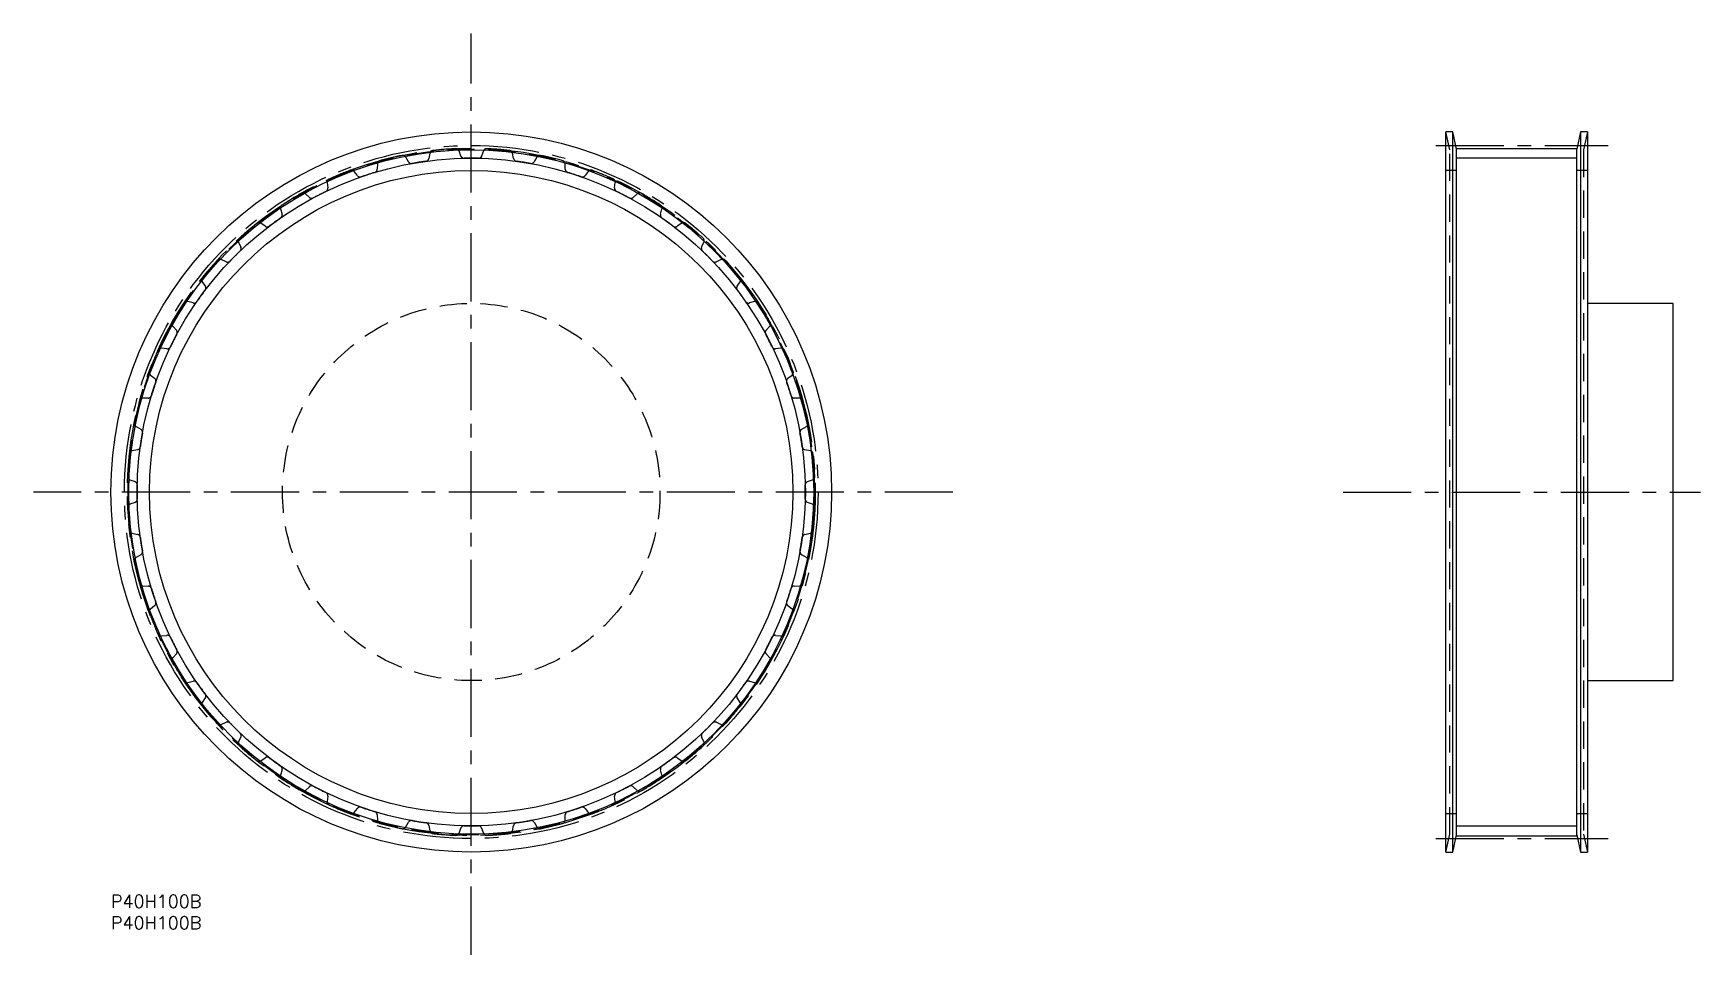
# Model space of a CAD drawing. Extents: x -18 to 371, y -14 to 201.
import ezdxf

# ---------------------------------------------------------------- set-up
doc = ezdxf.new("R2010")
doc.units = 0
doc.header["$LTSCALE"] = 0.5
for name, pattern in [('CENTER', [50.8, 31.75, -6.35, 6.35, -6.35]), ('DASHED', [19.05, 12.7, -6.35]), ('PHANTOM', [63.5, 31.75, -6.35, 6.35, -6.35, 6.35, -6.35])]:
    doc.linetypes.add(name, pattern=pattern)
for name, color, linetype in [('MSM_CENTER', 1, 'CENTER'), ('MSM_CONTINUOUS', 7, 'CONTINUOUS'), ('MSM_DASHED', 4, 'DASHED'), ('MSM_IMAGINARY', 6, 'PHANTOM'), ('MSM_NARROW', 5, 'CONTINUOUS'), ('MSM_PART_NUMBER', 7, 'CONTINUOUS')]:
    doc.layers.add(name, color=color, linetype=linetype)
doc.styles.get("Standard").update_dxf_attribs({"font": 'txt.shx', "height": 3, "bigfont": 'bigfont.shx'})

msp = doc.modelspace()

# ---------------------------------------------------------------- linework, layer by layer
at = {"layer": 'MSM_CENTER'}
for p, q in [((84, -13.92), (84, 201)), ((308.84, 174.85), (349.06, 174.85)), ((196.26, 94), (-18.08, 94)), ((287.22, 94), (370.59, 94)), ((308.84, 13.15), (349.06, 13.15))]:
    msp.add_line(p, q, dxfattribs=at)
msp.add_circle((84, 94), 80.85, dxfattribs=at)
at = {"layer": 'MSM_CONTINUOUS'}
for p, q in [((312.82, 178), (311.19, 178)), ((311.19, 10), (311.19, 178)), ((313.69, 174), (312.82, 178)), ((312.82, 10), (312.82, 178)), ((342.55, 178), (341.69, 174)), ((344.19, 178), (342.55, 178)), ((342.55, 178), (342.55, 10)), ((344.19, 178), (344.19, 10)), ((313.69, 13.84), (313.69, 174.16)), ((313.69, 174.16), (341.69, 174.16)), ((341.69, 13.84), (341.69, 174.16)), ((364.19, 138), (344.19, 138)), ((364.19, 50), (364.19, 138)), ((344.19, 50), (364.19, 50)), ((312.82, 10), (313.69, 14)), ((313.69, 13.84), (341.69, 13.84)), ((341.69, 14), (342.55, 10)), ((311.19, 10), (312.82, 10)), ((342.55, 10), (344.19, 10))]:
    msp.add_line(p, q, dxfattribs=at)
for radius in [84, 79.83, 75]:
    msp.add_circle((84, 94), radius, dxfattribs=at)
at = {"layer": 'MSM_DASHED'}
for p, q in [((312.09, 173.83), (311.19, 178)), ((344.19, 178), (343.29, 173.83)), ((69.35, 171.04), (68.74, 172.13)), ((74.37, 173.02), (74.13, 171.8)), ((81.58, 172.38), (81.15, 173.56)), ((86.85, 173.56), (86.42, 172.38)), ((93.87, 171.8), (93.63, 173.02)), ((99.26, 172.13), (98.65, 171.04)), ((312.09, 14.17), (312.09, 173.83)), ((343.29, 173.83), (343.29, 14.17)), ((57.47, 167.8), (56.71, 168.78)), ((62.12, 170.54), (62.08, 169.3)), ((105.92, 169.3), (105.88, 170.54)), ((111.29, 168.78), (110.53, 167.8)), ((313.69, 169), (311.19, 169)), ((344.19, 169), (341.69, 169)), ((46.26, 162.74), (45.34, 163.59)), ((50.42, 166.18), (50.57, 164.94)), ((117.43, 164.94), (117.58, 166.18)), ((122.66, 163.59), (121.74, 162.74)), ((39.54, 160.04), (39.89, 158.84)), ((128.11, 158.84), (128.46, 160.04)), ((35.97, 155.99), (34.93, 156.69)), ((133.07, 156.69), (132.03, 155.99)), ((29.76, 152.27), (30.29, 151.14)), ((137.71, 151.14), (138.24, 152.27)), ((26.86, 147.71), (25.73, 148.24)), ((142.27, 148.24), (141.14, 147.71)), ((21.31, 143.07), (22.01, 142.03)), ((145.99, 142.03), (146.69, 143.07)), ((19.16, 138.11), (17.96, 138.46)), ((150.04, 138.46), (148.84, 138.11)), ((14.41, 132.66), (15.26, 131.74)), ((152.74, 131.74), (153.59, 132.66)), ((13.06, 127.43), (11.82, 127.58)), ((156.18, 127.58), (154.94, 127.43)), ((9.22, 121.29), (10.2, 120.53)), ((157.8, 120.53), (158.78, 121.29)), ((8.7, 115.92), (7.46, 115.88)), ((160.54, 115.88), (159.3, 115.92)), ((5.87, 109.26), (6.96, 108.65)), ((161.04, 108.65), (162.13, 109.26)), ((6.2, 103.87), (4.98, 103.63)), ((163.02, 103.63), (161.8, 103.87)), ((4.44, 96.85), (5.62, 96.42)), ((162.38, 96.42), (163.56, 96.85)), ((5.62, 91.58), (4.44, 91.15)), ((163.56, 91.15), (162.38, 91.58)), ((4.98, 84.37), (6.2, 84.13)), ((161.8, 84.13), (163.02, 84.37)), ((6.96, 79.35), (5.87, 78.74)), ((162.13, 78.74), (161.04, 79.35)), ((7.46, 72.12), (8.7, 72.08)), ((159.3, 72.08), (160.54, 72.12)), ((10.2, 67.47), (9.22, 66.71)), ((158.78, 66.71), (157.8, 67.47)), ((11.82, 60.42), (13.06, 60.57)), ((154.94, 60.57), (156.18, 60.42)), ((15.26, 56.26), (14.41, 55.34)), ((153.59, 55.34), (152.74, 56.26)), ((17.96, 49.54), (19.16, 49.89)), ((148.84, 49.89), (150.04, 49.54)), ((22.01, 45.97), (21.31, 44.93)), ((146.69, 44.93), (145.99, 45.97)), ((25.73, 39.76), (26.86, 40.29)), ((141.14, 40.29), (142.27, 39.76)), ((30.29, 36.86), (29.76, 35.73)), ((138.24, 35.73), (137.71, 36.86)), ((34.93, 31.31), (35.97, 32.01)), ((132.03, 32.01), (133.07, 31.31)), ((39.89, 29.16), (39.54, 27.96)), ((128.46, 27.96), (128.11, 29.16)), ((45.34, 24.41), (46.26, 25.26)), ((121.74, 25.26), (122.66, 24.41)), ((50.57, 23.06), (50.42, 21.82)), ((56.71, 19.22), (57.47, 20.2)), ((110.53, 20.2), (111.29, 19.22)), ((117.58, 21.82), (117.43, 23.06)), ((62.08, 18.7), (62.12, 17.46)), ((68.74, 15.87), (69.35, 16.96)), ((74.13, 16.2), (74.37, 14.98)), ((81.15, 14.44), (81.58, 15.62)), ((86.42, 15.62), (86.85, 14.44)), ((93.63, 14.98), (93.87, 16.2)), ((98.65, 16.96), (99.26, 15.87)), ((105.88, 17.46), (105.92, 18.7)), ((311.19, 19), (313.69, 19)), ((341.69, 19), (344.19, 19)), ((311.19, 10), (312.09, 14.17)), ((343.29, 14.17), (344.19, 10))]:
    msp.add_line(p, q, dxfattribs=at)
for radius in [80, 44]:
    msp.add_circle((84, 94), radius, dxfattribs=at)
for centre, radius, start, end in [((62.92, 170.52), 0.8, 105.3998, 178), ((84, 94), 80.17, 101.6002, 105.3998), ((68.04, 171.74), 0.8, 29, 101.6002), ((70.05, 171.43), 0.8, 209, 280.2163), ((84, 94), 77.87, 97.7837, 100.2163), ((73.34, 171.95), 0.8, 277.7837, 349), ((75.15, 172.87), 0.8, 96.3998, 169), ((84, 94), 80.17, 92.6002, 96.3998), ((80.4, 173.28), 0.8, 20, 92.6002), ((82.33, 172.66), 0.8, 200, 271.2163), ((84, 94), 77.87, 88.7837, 91.2163), ((85.67, 172.66), 0.8, 268.7837, 340), ((87.6, 173.28), 0.8, 87.3998, 160), ((84, 94), 80.17, 83.6002, 87.3998), ((92.85, 172.87), 0.8, 11, 83.6002), ((94.66, 171.95), 0.8, 191, 262.2163), ((84, 94), 77.87, 79.7837, 82.2163), ((97.95, 171.43), 0.8, 259.7837, 331), ((99.96, 171.74), 0.8, 78.3998, 151), ((84, 94), 80.17, 74.6002, 78.3998), ((105.08, 170.52), 0.8, 2, 74.6002), ((84, 94), 80.17, 110.6002, 114.3998), ((56.08, 168.29), 0.8, 38, 110.6002), ((58.11, 168.29), 0.8, 218, 289.2163), ((84, 94), 77.87, 106.7837, 109.2163), ((61.28, 169.32), 0.8, 286.7837, 358), ((106.72, 169.32), 0.8, 182, 253.2163), ((84, 94), 77.87, 70.7837, 73.2163), ((109.89, 168.29), 0.8, 250.7837, 322), ((111.92, 168.29), 0.8, 69.3998, 142), ((84, 94), 80.17, 65.6002, 69.3998), ((84, 94), 80.17, 119.6002, 123.3998), ((44.8, 163.01), 0.8, 47, 119.6002), ((84, 94), 77.87, 115.7837, 118.2163), ((49.78, 164.84), 0.8, 295.7837, 7), ((51.21, 166.28), 0.8, 114.3998, 187), ((116.79, 166.28), 0.8, 353, 65.6002), ((118.22, 164.84), 0.8, 173, 244.2163), ((84, 94), 77.87, 61.7837, 64.2163), ((123.2, 163.01), 0.8, 60.3998, 133), ((84, 94), 80.17, 56.6002, 60.3998), ((40.31, 160.26), 0.8, 123.3998, 196), ((46.8, 163.33), 0.8, 227, 298.2163), ((121.2, 163.33), 0.8, 241.7837, 313), ((127.69, 160.26), 0.8, 344, 56.6002), ((84, 94), 80.17, 128.6002, 132.3998), ((34.49, 156.03), 0.8, 56, 128.6002), ((36.42, 156.65), 0.8, 236, 307.2163), ((84, 94), 77.87, 124.7837, 127.2163), ((39.12, 158.62), 0.8, 304.7837, 16), ((128.88, 158.62), 0.8, 164, 235.2163), ((84, 94), 77.87, 52.7837, 55.2163), ((131.58, 156.65), 0.8, 232.7837, 304), ((133.51, 156.03), 0.8, 51.3998, 124), ((84, 94), 80.17, 47.6002, 51.3998), ((30.48, 152.61), 0.8, 132.3998, 205), ((137.52, 152.61), 0.8, 335, 47.6002), ((84, 94), 80.17, 137.6002, 141.3998), ((25.39, 147.52), 0.8, 65, 137.6002), ((27.2, 148.44), 0.8, 245, 316.2163), ((84, 94), 77.87, 133.7837, 136.2163), ((29.56, 150.8), 0.8, 313.7837, 25), ((138.44, 150.8), 0.8, 155, 226.2163), ((84, 94), 77.87, 43.7837, 46.2163), ((140.8, 148.44), 0.8, 223.7837, 295), ((142.61, 147.52), 0.8, 42.3998, 115), ((84, 94), 80.17, 38.6002, 42.3998), ((21.97, 143.51), 0.8, 141.3998, 214), ((146.03, 143.51), 0.8, 326, 38.6002), ((84, 94), 77.87, 142.7837, 145.2163), ((21.35, 141.58), 0.8, 322.7837, 34), ((146.65, 141.58), 0.8, 146, 217.2163), ((84, 94), 77.87, 34.7837, 37.2163), ((84, 94), 80.17, 146.6002, 150.3998), ((17.74, 137.69), 0.8, 74, 146.6002), ((19.38, 138.88), 0.8, 254, 325.2163), ((148.62, 138.88), 0.8, 214.7837, 286), ((150.26, 137.69), 0.8, 33.3998, 106), ((84, 94), 80.17, 29.6002, 33.3998), ((14.99, 133.2), 0.8, 150.3998, 223), ((153.01, 133.2), 0.8, 317, 29.6002), ((84, 94), 77.87, 151.7837, 154.2163), ((14.67, 131.2), 0.8, 331.7837, 43), ((153.33, 131.2), 0.8, 137, 208.2163), ((84, 94), 77.87, 25.7837, 28.2163), ((84, 94), 80.17, 155.6002, 159.3998), ((11.72, 126.79), 0.8, 83, 155.6002), ((13.16, 128.22), 0.8, 263, 334.2163), ((154.84, 128.22), 0.8, 205.7837, 277), ((156.28, 126.79), 0.8, 24.3998, 97), ((84, 94), 80.17, 20.6002, 24.3998), ((9.71, 121.92), 0.8, 159.3998, 232), ((9.71, 119.89), 0.8, 340.7837, 52), ((158.29, 119.89), 0.8, 128, 199.2163), ((158.29, 121.92), 0.8, 308, 20.6002), ((84, 94), 77.87, 160.7837, 163.2163), ((84, 94), 77.87, 16.7837, 19.2163), ((84, 94), 80.17, 164.6002, 168.3998), ((7.48, 115.08), 0.8, 92, 164.6002), ((8.68, 116.72), 0.8, 272, 343.2163), ((159.32, 116.72), 0.8, 196.7837, 268), ((160.52, 115.08), 0.8, 15.3998, 88), ((84, 94), 80.17, 11.6002, 15.3998), ((6.26, 109.96), 0.8, 168.3998, 241), ((161.74, 109.96), 0.8, 299, 11.6002), ((84, 94), 77.87, 169.7837, 172.2163), ((6.57, 107.95), 0.8, 349.7837, 61), ((161.43, 107.95), 0.8, 119, 190.2163), ((84, 94), 77.87, 7.7837, 10.2163), ((84, 94), 80.17, 173.6002, 177.3998), ((5.13, 102.85), 0.8, 101, 173.6002), ((6.05, 104.66), 0.8, 281, 352.2163), ((161.95, 104.66), 0.8, 187.7837, 259), ((162.87, 102.85), 0.8, 6.3998, 79), ((84, 94), 80.17, 2.6002, 6.3998), ((4.72, 97.6), 0.8, 177.3998, 250), ((163.28, 97.6), 0.8, 290, 2.6002), ((5.34, 95.67), 0.8, 358.7837, 70), ((84, 94), 77.87, 178.7837, 181.2163), ((162.66, 95.67), 0.8, 110, 181.2163), ((84, 94), 77.87, 358.7837, 1.2163), ((4.72, 90.4), 0.8, 110, 182.6002), ((84, 94), 80.17, 182.6002, 186.3998), ((5.34, 92.33), 0.8, 290, 1.2163), ((162.66, 92.33), 0.8, 178.7837, 250), ((163.28, 90.4), 0.8, 357.3998, 70), ((84, 94), 80.17, 353.6002, 357.3998), ((5.13, 85.15), 0.8, 186.3998, 259), ((6.05, 83.34), 0.8, 7.7837, 79), ((84, 94), 77.87, 187.7837, 190.2163), ((84, 94), 77.87, 349.7837, 352.2163), ((161.95, 83.34), 0.8, 101, 172.2163), ((162.87, 85.15), 0.8, 281, 353.6002), ((6.26, 78.04), 0.8, 119, 191.6002), ((84, 94), 80.17, 191.6002, 195.3998), ((6.57, 80.05), 0.8, 299, 10.2163), ((161.43, 80.05), 0.8, 169.7837, 241), ((84, 94), 80.17, 344.6002, 348.3998), ((161.74, 78.04), 0.8, 348.3998, 61), ((7.48, 72.92), 0.8, 195.3998, 268), ((8.68, 71.28), 0.8, 16.7837, 88), ((84, 94), 77.87, 196.7837, 199.2163), ((84, 94), 77.87, 340.7837, 343.2163), ((159.32, 71.28), 0.8, 92, 163.2163), ((160.52, 72.92), 0.8, 272, 344.6002), ((9.71, 66.08), 0.8, 128, 200.6002), ((9.71, 68.11), 0.8, 308, 19.2163), ((158.29, 68.11), 0.8, 160.7837, 232), ((158.29, 66.08), 0.8, 339.3998, 52), ((84, 94), 80.17, 200.6002, 204.3998), ((84, 94), 80.17, 335.6002, 339.3998), ((11.72, 61.21), 0.8, 204.3998, 277), ((13.16, 59.78), 0.8, 25.7837, 97), ((84, 94), 77.87, 205.7837, 208.2163), ((84, 94), 77.87, 331.7837, 334.2163), ((154.84, 59.78), 0.8, 83, 154.2163), ((156.28, 61.21), 0.8, 263, 335.6002), ((14.99, 54.8), 0.8, 137, 209.6002), ((14.67, 56.8), 0.8, 317, 28.2163), ((153.33, 56.8), 0.8, 151.7837, 223), ((153.01, 54.8), 0.8, 330.3998, 43), ((84, 94), 80.17, 209.6002, 213.3998), ((84, 94), 80.17, 326.6002, 330.3998), ((17.74, 50.31), 0.8, 213.3998, 286), ((19.38, 49.12), 0.8, 34.7837, 106), ((84, 94), 77.87, 214.7837, 217.2163), ((21.35, 46.42), 0.8, 326, 37.2163), ((146.65, 46.42), 0.8, 142.7837, 214), ((84, 94), 77.87, 322.7837, 325.2163), ((148.62, 49.12), 0.8, 74, 145.2163), ((150.26, 50.31), 0.8, 254, 326.6002), ((21.97, 44.49), 0.8, 146, 218.6002), ((84, 94), 80.17, 218.6002, 222.3998), ((84, 94), 80.17, 317.6002, 321.3998), ((146.03, 44.49), 0.8, 321.3998, 34), ((25.39, 40.48), 0.8, 222.3998, 295), ((27.2, 39.56), 0.8, 43.7837, 115), ((84, 94), 77.87, 223.7837, 226.2163), ((84, 94), 77.87, 313.7837, 316.2163), ((140.8, 39.56), 0.8, 65, 136.2163), ((142.61, 40.48), 0.8, 245, 317.6002), ((30.48, 35.39), 0.8, 155, 227.6002), ((29.56, 37.2), 0.8, 335, 46.2163), ((138.44, 37.2), 0.8, 133.7837, 205), ((137.52, 35.39), 0.8, 312.3998, 25), ((84, 94), 80.17, 227.6002, 231.3998), ((34.49, 31.97), 0.8, 231.3998, 304), ((36.42, 31.35), 0.8, 52.7837, 124), ((84, 94), 77.87, 232.7837, 235.2163), ((84, 94), 77.87, 304.7837, 307.2163), ((131.58, 31.35), 0.8, 56, 127.2163), ((133.51, 31.97), 0.8, 236, 308.6002), ((84, 94), 80.17, 308.6002, 312.3998), ((40.31, 27.74), 0.8, 164, 236.6002), ((39.12, 29.38), 0.8, 344, 55.2163), ((128.88, 29.38), 0.8, 124.7837, 196), ((127.69, 27.74), 0.8, 303.3998, 16), ((84, 94), 80.17, 236.6002, 240.3998), ((44.8, 24.99), 0.8, 240.3998, 313), ((46.8, 24.67), 0.8, 61.7837, 133), ((84, 94), 77.87, 241.7837, 244.2163), ((49.78, 23.16), 0.8, 353, 64.2163), ((118.22, 23.16), 0.8, 115.7837, 187), ((84, 94), 77.87, 295.7837, 298.2163), ((121.2, 24.67), 0.8, 47, 118.2163), ((123.2, 24.99), 0.8, 227, 299.6002), ((84, 94), 80.17, 299.6002, 303.3998), ((51.21, 21.72), 0.8, 173, 245.6002), ((84, 94), 80.17, 245.6002, 249.3998), ((58.11, 19.71), 0.8, 70.7837, 142), ((84, 94), 77.87, 250.7837, 253.2163), ((61.28, 18.68), 0.8, 2, 73.2163), ((106.72, 18.68), 0.8, 106.7837, 178), ((84, 94), 77.87, 286.7837, 289.2163), ((109.89, 19.71), 0.8, 38, 109.2163), ((84, 94), 80.17, 290.6002, 294.3998), ((116.79, 21.72), 0.8, 294.3998, 7), ((56.08, 19.71), 0.8, 249.3998, 322), ((62.92, 17.48), 0.8, 182, 254.6002), ((84, 94), 80.17, 254.6002, 258.3998), ((68.04, 16.26), 0.8, 258.3998, 331), ((70.05, 16.57), 0.8, 79.7837, 151), ((84, 94), 77.87, 259.7837, 262.2163), ((73.34, 16.05), 0.8, 11, 82.2163), ((82.33, 15.34), 0.8, 88.7837, 160), ((84, 94), 77.87, 268.7837, 271.2163), ((85.67, 15.34), 0.8, 20, 91.2163), ((94.66, 16.05), 0.8, 97.7837, 169), ((84, 94), 77.87, 277.7837, 280.2163), ((97.95, 16.57), 0.8, 29, 100.2163), ((99.96, 16.26), 0.8, 209, 281.6002), ((84, 94), 80.17, 281.6002, 285.3998), ((105.08, 17.48), 0.8, 285.3998, 358), ((111.92, 19.71), 0.8, 218, 290.6002), ((75.15, 15.13), 0.8, 191, 263.6002), ((84, 94), 80.17, 263.6002, 267.3998), ((80.4, 14.72), 0.8, 267.3998, 340), ((87.6, 14.72), 0.8, 200, 272.6002), ((84, 94), 80.17, 272.6002, 276.3998), ((92.85, 15.13), 0.8, 276.3998, 349)]:
    msp.add_arc(centre, radius, start, end, dxfattribs=at)
at = {"layer": 'MSM_IMAGINARY'}
msp.add_circle((84, 94), 80.17, dxfattribs=at)
at = {"layer": 'MSM_NARROW'}
for p, q in [((81.58, 172.38), (81.78, 171.84)), ((86.42, 172.38), (86.22, 171.84)), ((86.42, 172.38), (86.22, 171.84)), ((341.69, 171.88), (313.69, 171.88)), ((313.69, 16.12), (341.69, 16.12))]:
    msp.add_line(p, q, dxfattribs=at)
msp.add_circle((84, 94), 77.88, dxfattribs=at)

# ---------------------------------------------------------------- texts
at = {"layer": 'MSM_PART_NUMBER'}
for p in [(0, -3), (0, -7.99)]:
    msp.add_text('P40H100B', height=3, dxfattribs=at).set_placement(p)

doc.saveas('drawing.dxf')
